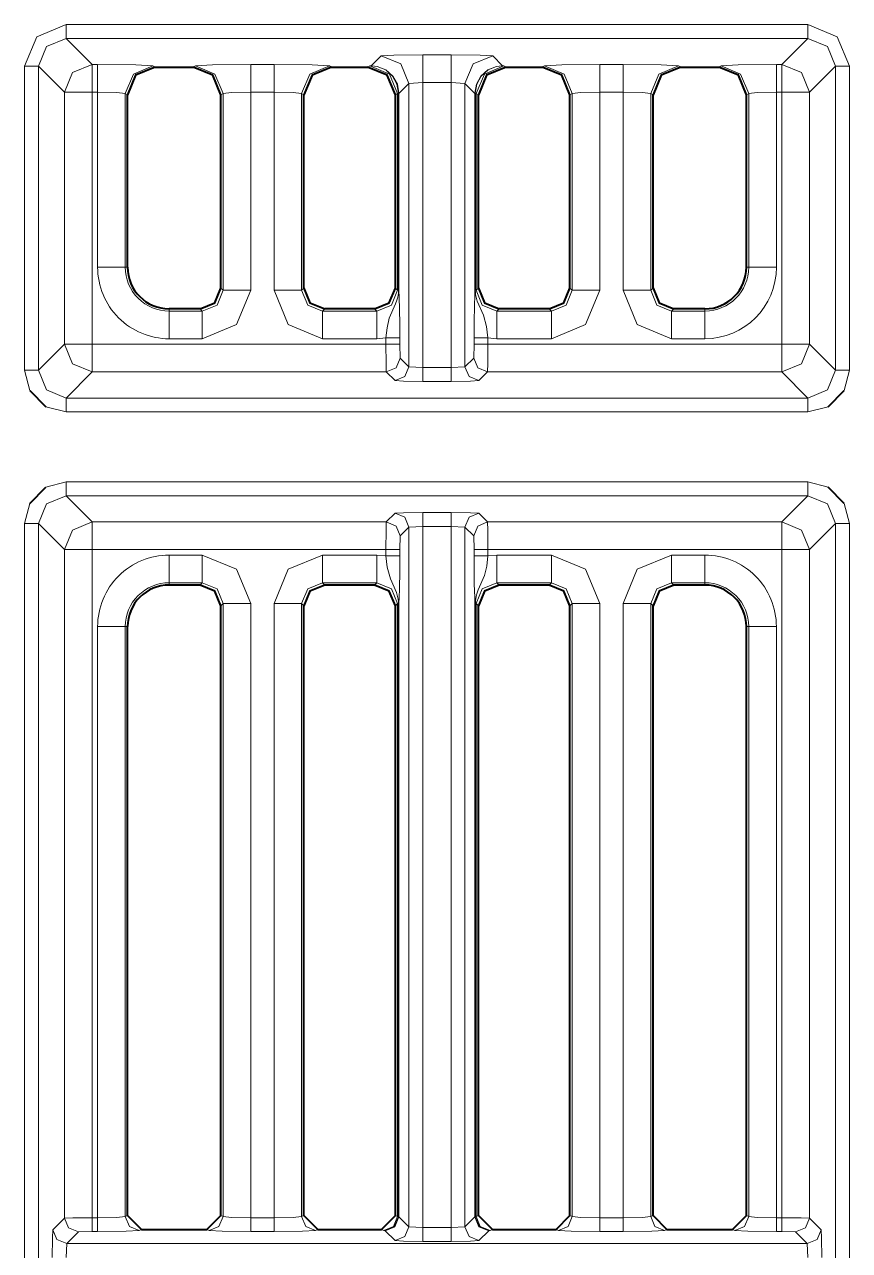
# Model space of a CAD drawing. Header units: millimetres. Extents: x 0 to 2941, y -405 to 1422.
# Drawn here: x 911.58 to 941.35, y 228.7 to 272.93 of the extents above; entities that cross this region are included whole.
import ezdxf

# ---------------------------------------------------------------- set-up
doc = ezdxf.new("R2010")
doc.units = ezdxf.units.MM
doc.layers.add('FINE', color=9, linetype='Continuous')
doc.layers.add('OUTLINE', color=7, linetype='Continuous')

msp = doc.modelspace()

# ---------------------------------------------------------------- linework, layer by layer
at = {"layer": 'FINE', "lineweight": 9}
for p, q in [((913.079, 272.928), (939.854, 272.928)), ((939.854, 272.428), (913.079, 272.428)), ((913.079, 272.428), (914.023, 271.484)), ((938.91, 271.484), (939.854, 272.428)), ((924.095, 271.443), (924.451, 271.799)), ((925.951, 271.837), (926.977, 271.837)), ((928.476, 271.799), (928.832, 271.443)), ((911.58, 260.453), (911.58, 271.428)), ((912.08, 271.428), (912.08, 260.453)), ((913.023, 270.484), (912.08, 271.428)), ((914.023, 271.484), (914.219, 271.484)), ((916.216, 271.434), (916.299, 271.393)), ((917.663, 271.393), (917.746, 271.434)), ((919.743, 271.484), (920.584, 271.484)), ((922.581, 271.434), (922.664, 271.393)), ((923.964, 271.393), (924.046, 271.434)), ((924.046, 271.434), (924.095, 271.443)), ((928.832, 271.443), (928.881, 271.434)), ((928.881, 271.434), (928.964, 271.393)), ((930.264, 271.393), (930.346, 271.434)), ((932.344, 271.484), (933.184, 271.484)), ((935.181, 271.434), (935.264, 271.393)), ((936.635, 271.393), (936.717, 271.434)), ((938.715, 271.484), (938.91, 271.484)), ((940.854, 271.428), (939.91, 270.484)), ((940.854, 260.453), (940.854, 271.428)), ((941.354, 271.428), (941.354, 260.453)), ((925.451, 270.799), (925.094, 270.442)), ((925.951, 270.838), (925.451, 270.799)), ((925.451, 260.582), (925.451, 270.799)), ((926.977, 270.838), (925.951, 270.838)), ((925.951, 270.838), (925.951, 260.556)), ((926.977, 260.556), (926.977, 270.838)), ((927.476, 270.799), (926.977, 270.838)), ((927.833, 270.442), (927.476, 270.799)), ((927.476, 270.799), (927.476, 260.582)), ((913.023, 261.397), (913.023, 270.484)), ((915.299, 270.394), (915.217, 270.435)), ((915.217, 270.435), (915.217, 264.172)), ((918.745, 270.435), (918.664, 270.394)), ((918.745, 263.34), (918.745, 270.435)), ((920.584, 263.34), (920.584, 270.484)), ((921.582, 270.435), (921.582, 263.34)), ((921.664, 270.394), (921.582, 270.435)), ((925.045, 270.435), (924.964, 270.394)), ((925.077, 270.446), (925.045, 270.435)), ((925.045, 263.34), (925.045, 270.435)), ((925.077, 270.442), (925.077, 270.446)), ((925.077, 263.34), (925.077, 270.442)), ((925.094, 270.442), (925.094, 270.448)), ((925.094, 270.442), (925.094, 263.34)), ((927.833, 270.442), (927.833, 270.448)), ((927.833, 263.34), (927.833, 270.442)), ((927.882, 270.435), (927.85, 270.446)), ((927.85, 270.446), (927.85, 270.442)), ((927.85, 270.442), (927.85, 263.34)), ((927.964, 270.394), (927.882, 270.435)), ((927.882, 270.435), (927.882, 263.34)), ((932.344, 270.484), (932.344, 263.34)), ((933.184, 270.484), (932.344, 270.484)), ((933.184, 263.34), (933.184, 270.484)), ((934.264, 270.394), (934.182, 270.435)), ((934.182, 270.435), (934.182, 263.34)), ((938.715, 270.484), (938.715, 264.172)), ((938.91, 270.484), (938.715, 270.484)), ((938.91, 261.397), (938.91, 270.484)), ((939.91, 270.484), (939.91, 261.397)), ((915.217, 264.172), (915.299, 264.172)), ((937.635, 264.172), (937.716, 264.172)), ((918.664, 263.421), (918.745, 263.34)), ((921.582, 263.34), (921.664, 263.421)), ((924.964, 263.421), (925.045, 263.34)), ((927.882, 263.34), (927.964, 263.421)), ((931.264, 263.421), (931.345, 263.34)), ((934.182, 263.34), (934.264, 263.421)), ((916.799, 262.673), (916.799, 262.591)), ((916.799, 262.591), (917.996, 262.591)), ((917.996, 262.591), (917.915, 262.673)), ((922.413, 262.673), (922.331, 262.591)), ((922.331, 262.591), (924.296, 262.591)), ((924.296, 262.591), (924.215, 262.673)), ((928.713, 262.673), (928.631, 262.591)), ((928.631, 262.591), (930.596, 262.591)), ((930.596, 262.591), (930.515, 262.673)), ((912.08, 260.453), (913.023, 261.397)), ((917.996, 261.592), (916.799, 261.592)), ((924.296, 261.592), (922.331, 261.592)), ((924.623, 261.623), (924.296, 261.592)), ((925.123, 261.623), (925.123, 261.397)), ((925.123, 261.397), (925.136, 260.897)), ((927.792, 260.897), (927.804, 261.397)), ((927.804, 261.397), (927.804, 261.623)), ((928.631, 261.592), (928.304, 261.623)), ((930.596, 261.592), (928.631, 261.592)), ((936.135, 261.592), (934.931, 261.592)), ((939.91, 261.397), (940.854, 260.453)), ((925.136, 260.897), (925.451, 260.582)), ((925.451, 260.582), (925.951, 260.556)), ((925.951, 260.556), (926.977, 260.556)), ((926.977, 260.556), (927.476, 260.582)), ((927.476, 260.582), (927.792, 260.897)), ((911.768, 259.726), (911.58, 260.453)), ((914.023, 260.397), (913.079, 259.453)), ((924.636, 260.397), (914.023, 260.397)), ((924.951, 260.082), (924.636, 260.397)), ((938.91, 260.397), (928.291, 260.397)), ((939.854, 259.453), (938.91, 260.397)), ((941.354, 260.453), (941.165, 259.726)), ((913.079, 259.453), (939.854, 259.453)), ((940.581, 259.141), (939.854, 258.954)), ((939.854, 256.427), (940.581, 256.239)), ((924.636, 254.984), (924.951, 255.299)), ((927.976, 255.299), (928.291, 254.984)), ((914.023, 254.984), (924.636, 254.984)), ((925.451, 254.799), (925.136, 254.484)), ((925.951, 254.825), (925.451, 254.799)), ((925.951, 254.825), (925.951, 229.532)), ((926.977, 254.825), (925.951, 254.825)), ((926.977, 229.532), (926.977, 254.825)), ((927.476, 254.799), (926.977, 254.825)), ((927.476, 254.799), (927.476, 229.558)), ((927.792, 254.484), (927.476, 254.799)), ((925.136, 254.484), (925.123, 253.984)), ((927.804, 253.984), (927.792, 254.484)), ((925.123, 253.984), (925.123, 253.758)), ((927.804, 253.758), (927.804, 253.984)), ((938.91, 253.984), (928.304, 253.984)), ((928.304, 253.984), (928.304, 253.758)), ((938.91, 229.886), (938.91, 253.984)), ((939.91, 253.984), (939.91, 229.873)), ((916.799, 253.789), (917.996, 253.789)), ((922.331, 253.789), (924.296, 253.789)), ((924.296, 253.789), (924.623, 253.758)), ((928.304, 253.758), (928.631, 253.789)), ((928.631, 253.789), (930.596, 253.789)), ((934.931, 253.789), (936.135, 253.789)), ((917.996, 252.79), (916.799, 252.79)), ((916.799, 252.79), (916.799, 252.708)), ((917.915, 252.708), (917.996, 252.79)), ((928.631, 252.79), (928.713, 252.708)), ((936.135, 252.79), (934.931, 252.79)), ((934.931, 252.79), (935.013, 252.708)), ((936.135, 252.708), (936.135, 252.79)), ((918.745, 252.041), (918.664, 251.96)), ((919.743, 252.041), (919.743, 229.886)), ((921.664, 251.96), (921.582, 252.041)), ((925.045, 252.041), (924.964, 251.96)), ((925.045, 229.923), (925.045, 252.041)), ((927.882, 252.041), (927.882, 229.923)), ((927.964, 251.96), (927.882, 252.041)), ((931.345, 252.041), (931.264, 251.96)), ((931.345, 229.923), (931.345, 252.041)), ((932.344, 252.041), (932.344, 229.886)), ((933.184, 229.886), (933.184, 252.041)), ((934.264, 251.96), (934.182, 252.041)), ((937.716, 251.208), (937.635, 251.208)), ((937.716, 229.923), (937.716, 251.208)), ((938.715, 251.208), (938.715, 229.886)), ((924.964, 229.964), (925.045, 229.923)), ((925.451, 229.558), (925.951, 229.532)), ((925.951, 229.532), (926.977, 229.532)), ((926.977, 229.532), (927.476, 229.558)), ((927.882, 229.923), (927.964, 229.964)), ((931.264, 229.964), (931.345, 229.923)), ((932.344, 229.886), (933.184, 229.886)), ((937.635, 229.964), (937.716, 229.923)), ((938.715, 229.886), (938.91, 229.886)), ((939.91, 229.873), (940.33, 229.453)), ((913.523, 229.373), (913.103, 228.953)), ((915.799, 229.464), (915.717, 229.423)), ((918.246, 229.423), (918.164, 229.464)), ((920.584, 229.386), (919.743, 229.386)), ((922.163, 229.464), (922.082, 229.423)), ((924.546, 229.423), (924.464, 229.464)), ((924.594, 229.415), (924.546, 229.423)), ((924.951, 229.058), (924.594, 229.415)), ((928.382, 229.423), (928.333, 229.415)), ((928.464, 229.464), (928.382, 229.423)), ((930.846, 229.423), (930.764, 229.464)), ((933.184, 229.386), (932.344, 229.386)), ((934.763, 229.464), (934.681, 229.423)), ((937.217, 229.423), (937.135, 229.464)), ((938.91, 229.386), (938.715, 229.386)), ((939.41, 229.373), (938.91, 229.386)), ((939.83, 228.953), (939.41, 229.373)), ((913.103, 228.953), (913.078, 228.453)), ((913.103, 228.953), (939.83, 228.953)), ((926.977, 229.033), (925.951, 229.033)), ((939.856, 228.453), (939.83, 228.953))]:
    msp.add_line(p, q, dxfattribs=at)
for points in [[(911.58, 271.428), (912.019, 272.488), (913.079, 272.928)], [(913.079, 272.928), (913.079, 272.579), (913.079, 272.428)], [(939.854, 272.428), (939.854, 272.579), (939.854, 272.928)], [(939.854, 272.928), (940.914, 272.488), (941.354, 271.428)], [(912.08, 271.428), (912.372, 272.135), (913.079, 272.428)], [(939.854, 272.428), (940.561, 272.135), (940.854, 271.428)], [(924.451, 271.799), (924.904, 271.826), (925.951, 271.837)], [(925.451, 270.799), (925.158, 271.506), (924.451, 271.799)], [(925.951, 270.838), (925.951, 271.536), (925.951, 271.837)], [(926.977, 270.838), (926.977, 271.536), (926.977, 271.837)], [(926.977, 271.837), (928.023, 271.826), (928.476, 271.799)], [(927.476, 270.799), (927.769, 271.506), (928.476, 271.799)], [(912.08, 271.428), (911.929, 271.428), (911.58, 271.428)], [(913.023, 270.484), (913.316, 271.191), (914.023, 271.484)], [(914.023, 270.484), (914.023, 271.182), (914.023, 271.484)], [(914.219, 270.484), (914.219, 271.182), (914.219, 271.484)], [(914.219, 271.484), (915.595, 271.47), (916.216, 271.434)], [(915.217, 270.435), (915.51, 271.141), (916.216, 271.434)], [(917.746, 271.434), (918.367, 271.47), (919.743, 271.484)], [(918.745, 270.435), (918.452, 271.141), (917.746, 271.434)], [(919.743, 270.484), (919.743, 271.182), (919.743, 271.484)], [(920.584, 270.484), (920.584, 271.182), (920.584, 271.484)], [(920.584, 271.484), (921.96, 271.47), (922.581, 271.434)], [(921.582, 270.435), (921.875, 271.141), (922.581, 271.434)], [(925.045, 270.435), (924.752, 271.141), (924.046, 271.434)], [(925.077, 270.446), (925.089, 270.447), (925.094, 270.448), (925.036, 270.777), (924.873, 271.069), (924.624, 271.291), (924.313, 271.419), (924.119, 271.443), (924.095, 271.443)], [(925.077, 270.446), (925.02, 270.775), (924.861, 271.066), (924.616, 271.289), (924.311, 271.418), (924.119, 271.443), (924.095, 271.443)], [(927.833, 270.448), (927.891, 270.777), (928.054, 271.069), (928.304, 271.291), (928.614, 271.419), (928.808, 271.443), (928.832, 271.443)], [(927.85, 270.446), (927.907, 270.775), (928.066, 271.066), (928.311, 271.289), (928.617, 271.418), (928.808, 271.443), (928.832, 271.443)], [(927.882, 270.435), (928.175, 271.141), (928.881, 271.434)], [(930.346, 271.434), (930.967, 271.47), (932.344, 271.484)], [(931.345, 270.435), (931.052, 271.141), (930.346, 271.434)], [(932.344, 270.484), (932.344, 271.182), (932.344, 271.484)], [(933.184, 270.484), (933.184, 271.182), (933.184, 271.484)], [(933.184, 271.484), (934.56, 271.47), (935.181, 271.434)], [(934.182, 270.435), (934.475, 271.141), (935.181, 271.434)], [(936.717, 271.434), (937.338, 271.47), (938.715, 271.484)], [(936.717, 271.434), (937.423, 271.141), (937.716, 270.435)], [(938.715, 271.484), (938.715, 271.182), (938.715, 270.484)], [(938.91, 271.484), (938.91, 271.182), (938.91, 270.484)], [(938.91, 271.484), (939.617, 271.191), (939.91, 270.484)], [(941.354, 271.428), (941.005, 271.428), (940.854, 271.428)], [(914.023, 270.484), (913.325, 270.484), (913.023, 270.484)], [(914.219, 264.172), (914.219, 270.484), (914.023, 270.484), (914.023, 261.397), (924.623, 261.397), (924.623, 261.623)], [(915.217, 270.435), (914.907, 270.47), (914.219, 270.484)], [(919.743, 270.484), (919.055, 270.47), (918.745, 270.435)], [(920.584, 270.484), (919.743, 270.484), (919.743, 263.34)], [(921.582, 270.435), (921.272, 270.47), (920.584, 270.484)], [(925.094, 270.442), (925.089, 270.442), (925.077, 270.442)], [(927.85, 270.446), (927.838, 270.447), (927.833, 270.448)], [(927.85, 270.442), (927.838, 270.442), (927.833, 270.442)], [(931.345, 263.34), (931.345, 270.435), (931.264, 270.394)], [(932.344, 270.484), (931.655, 270.47), (931.345, 270.435)], [(934.182, 270.435), (933.872, 270.47), (933.184, 270.484)], [(937.716, 264.172), (937.716, 270.435), (937.635, 270.394)], [(938.715, 270.484), (938.026, 270.47), (937.716, 270.435)], [(939.91, 270.484), (939.608, 270.484), (938.91, 270.484)], [(914.219, 264.172), (914.907, 264.172), (915.217, 264.172)], [(937.716, 264.172), (938.026, 264.172), (938.715, 264.172)], [(917.996, 262.591), (918.527, 262.809), (918.745, 263.34)], [(919.743, 263.34), (919.232, 262.104), (917.996, 261.592)], [(918.745, 263.34), (919.055, 263.34), (919.743, 263.34)], [(921.582, 263.34), (921.272, 263.34), (920.584, 263.34)], [(922.331, 261.592), (921.095, 262.104), (920.584, 263.34)], [(921.582, 263.34), (921.8, 262.809), (922.331, 262.591)], [(924.296, 262.591), (924.827, 262.809), (925.045, 263.34)], [(924.623, 261.623), (924.666, 261.987), (924.744, 262.33), (924.969, 262.848), (925.02, 262.985), (925.049, 263.091), (925.072, 263.237), (925.076, 263.307), (925.077, 263.34)], [(925.077, 263.34), (925.056, 263.34), (925.045, 263.34)], [(925.077, 263.34), (925.089, 263.34), (925.094, 263.34)], [(925.094, 263.34), (925.094, 263.328), (925.094, 263.3), (925.095, 263.241), (925.097, 263.192), (925.099, 263.117), (925.114, 262.624), (925.12, 262.153), (925.123, 261.623)], [(927.804, 261.623), (927.807, 262.215), (927.817, 262.763), (927.83, 263.171), (927.833, 263.279), (927.833, 263.313), (927.833, 263.34)], [(927.833, 263.34), (927.838, 263.34), (927.85, 263.34)], [(927.882, 263.34), (927.871, 263.34), (927.85, 263.34)], [(927.85, 263.34), (927.852, 263.27), (927.861, 263.183), (927.921, 262.943), (928.143, 262.443), (928.254, 262.03), (928.304, 261.623)], [(927.882, 263.34), (928.1, 262.809), (928.631, 262.591)], [(930.596, 262.591), (931.127, 262.809), (931.345, 263.34)], [(932.344, 263.34), (931.832, 262.104), (930.596, 261.592)], [(932.344, 263.34), (931.655, 263.34), (931.345, 263.34)], [(933.184, 263.34), (933.872, 263.34), (934.182, 263.34)], [(934.931, 261.592), (933.695, 262.104), (933.184, 263.34)], [(934.182, 263.34), (934.4, 262.809), (934.931, 262.591)], [(916.799, 261.592), (916.799, 262.281), (916.799, 262.591)], [(917.996, 262.591), (917.996, 262.281), (917.996, 261.592)], [(922.331, 262.591), (922.331, 262.281), (922.331, 261.592)], [(924.296, 262.591), (924.296, 262.281), (924.296, 261.592)], [(928.631, 262.591), (928.631, 262.281), (928.631, 261.592)], [(930.596, 262.591), (930.596, 262.281), (930.596, 261.592)], [(935.013, 262.673), (934.931, 262.591), (936.135, 262.591), (936.135, 262.673)], [(934.931, 261.592), (934.931, 262.281), (934.931, 262.591)], [(936.135, 261.592), (936.135, 262.281), (936.135, 262.591)], [(914.023, 261.397), (913.325, 261.397), (913.023, 261.397)], [(914.023, 260.397), (913.316, 260.69), (913.023, 261.397)], [(914.023, 260.397), (914.023, 260.699), (914.023, 261.397)], [(924.623, 261.623), (924.972, 261.623), (925.123, 261.623)], [(924.623, 261.397), (924.972, 261.397), (925.123, 261.397)], [(924.636, 260.397), (924.627, 260.699), (924.623, 261.397)], [(927.804, 261.623), (927.955, 261.623), (928.304, 261.623)], [(927.804, 261.397), (927.955, 261.397), (928.304, 261.397)], [(928.304, 261.397), (928.3, 260.699), (928.291, 260.397)], [(928.304, 261.623), (928.304, 261.397), (938.91, 261.397)], [(939.91, 261.397), (939.608, 261.397), (938.91, 261.397)], [(938.91, 260.397), (938.91, 260.699), (938.91, 261.397)], [(939.91, 261.397), (939.617, 260.69), (938.91, 260.397)], [(924.636, 260.397), (924.989, 260.544), (925.136, 260.897)], [(924.951, 260.082), (925.304, 260.228), (925.451, 260.582)], [(925.951, 260.056), (925.951, 260.207), (925.951, 260.556)], [(926.977, 260.056), (926.977, 260.207), (926.977, 260.556)], [(927.476, 260.582), (927.623, 260.228), (927.976, 260.082)], [(927.792, 260.897), (927.938, 260.544), (928.291, 260.397)], [(912.08, 260.453), (911.929, 260.453), (911.58, 260.453)], [(912.08, 260.453), (912.372, 259.746), (913.079, 259.453)], [(925.951, 260.056), (925.253, 260.064), (924.951, 260.082)], [(928.291, 260.397), (927.976, 260.082), (927.674, 260.064), (926.977, 260.056), (925.951, 260.056)], [(939.854, 259.453), (940.561, 259.746), (940.854, 260.453)], [(941.354, 260.453), (941.005, 260.453), (940.854, 260.453)], [(913.079, 258.954), (913.079, 259.303), (913.079, 259.453)], [(939.854, 258.954), (939.854, 259.303), (939.854, 259.453)], [(939.854, 258.954), (913.079, 258.954), (912.352, 259.141)], [(912.352, 256.239), (913.079, 256.427), (939.854, 256.427)], [(913.079, 256.427), (913.079, 256.078), (913.079, 255.927)], [(939.854, 256.427), (939.854, 256.078), (939.854, 255.927)], [(911.58, 200.348), (911.58, 254.928), (911.768, 255.655)], [(913.079, 255.927), (912.372, 255.635), (912.08, 254.928)], [(939.854, 255.927), (913.079, 255.927), (914.023, 254.984)], [(928.291, 254.984), (938.91, 254.984), (939.854, 255.927)], [(940.854, 254.928), (940.561, 255.635), (939.854, 255.927)], [(941.165, 255.655), (941.354, 254.928), (941.354, 200.348)], [(924.951, 255.299), (925.253, 255.317), (925.951, 255.324)], [(924.951, 255.299), (925.304, 255.152), (925.451, 254.799)], [(925.951, 255.324), (925.951, 255.174), (925.951, 254.825)], [(925.951, 255.324), (926.977, 255.324), (927.674, 255.317), (927.976, 255.299)], [(926.977, 255.324), (926.977, 255.174), (926.977, 254.825)], [(927.976, 255.299), (927.623, 255.152), (927.476, 254.799)], [(911.58, 254.928), (911.929, 254.928), (912.08, 254.928)], [(913.023, 253.984), (912.08, 254.928), (912.08, 200.203)], [(913.023, 253.984), (913.316, 254.691), (914.023, 254.984)], [(914.023, 253.984), (914.023, 254.682), (914.023, 254.984)], [(924.623, 253.984), (924.627, 254.682), (924.636, 254.984)], [(924.636, 254.984), (924.989, 254.837), (925.136, 254.484)], [(925.094, 252.041), (925.094, 229.915), (925.451, 229.558), (925.451, 254.799)], [(928.291, 254.984), (927.938, 254.837), (927.792, 254.484)], [(928.291, 254.984), (928.3, 254.682), (928.304, 253.984)], [(938.91, 253.984), (938.91, 254.682), (938.91, 254.984)], [(938.91, 254.984), (939.617, 254.691), (939.91, 253.984)], [(940.854, 200.203), (940.854, 254.928), (939.91, 253.984)], [(940.854, 254.928), (941.005, 254.928), (941.354, 254.928)], [(912.603, 229.453), (913.023, 229.873), (913.023, 253.984)], [(914.023, 253.984), (913.325, 253.984), (913.023, 253.984)], [(924.623, 253.758), (924.623, 253.984), (914.023, 253.984), (914.023, 229.886)], [(924.623, 253.984), (924.972, 253.984), (925.123, 253.984)], [(928.304, 253.984), (927.955, 253.984), (927.804, 253.984)], [(939.91, 253.984), (939.608, 253.984), (938.91, 253.984)], [(916.799, 253.789), (916.799, 253.1), (916.799, 252.79)], [(917.996, 252.79), (917.996, 253.1), (917.996, 253.789)], [(917.996, 253.789), (919.232, 253.277), (919.743, 252.041)], [(920.584, 252.041), (921.095, 253.277), (922.331, 253.789)], [(922.331, 253.789), (922.331, 253.1), (922.331, 252.79)], [(924.296, 253.789), (924.296, 253.1), (924.296, 252.79)], [(924.623, 253.758), (924.972, 253.758), (925.123, 253.758)], [(925.077, 252.041), (925.075, 252.111), (925.066, 252.198), (925.006, 252.437), (924.784, 252.937), (924.673, 253.351), (924.623, 253.758)], [(925.123, 253.758), (925.12, 253.166), (925.11, 252.618), (925.097, 252.21), (925.094, 252.102), (925.094, 252.068), (925.094, 252.041)], [(928.304, 253.758), (927.955, 253.758), (927.804, 253.758)], [(927.833, 252.041), (927.833, 252.054), (927.833, 252.081), (927.832, 252.14), (927.83, 252.189), (927.828, 252.263), (927.813, 252.757), (927.807, 253.227), (927.804, 253.758)], [(928.304, 253.758), (928.261, 253.394), (928.183, 253.051), (927.958, 252.533), (927.907, 252.396), (927.878, 252.289), (927.855, 252.143), (927.851, 252.074), (927.85, 252.041)], [(928.631, 253.789), (928.631, 253.1), (928.631, 252.79)], [(930.596, 253.789), (930.596, 253.1), (930.596, 252.79)], [(930.596, 253.789), (931.832, 253.277), (932.344, 252.041)], [(933.184, 252.041), (933.695, 253.277), (934.931, 253.789)], [(934.931, 252.79), (934.931, 253.1), (934.931, 253.789)], [(936.135, 252.79), (936.135, 253.1), (936.135, 253.789)], [(918.745, 252.041), (918.527, 252.572), (917.996, 252.79)], [(922.331, 252.79), (921.8, 252.572), (921.582, 252.041)], [(924.215, 252.708), (924.296, 252.79), (922.331, 252.79), (922.413, 252.708)], [(925.045, 252.041), (924.827, 252.572), (924.296, 252.79)], [(928.631, 252.79), (928.1, 252.572), (927.882, 252.041)], [(930.515, 252.708), (930.596, 252.79), (928.631, 252.79)], [(931.345, 252.041), (931.127, 252.572), (930.596, 252.79)], [(934.931, 252.79), (934.4, 252.572), (934.182, 252.041)], [(918.664, 229.964), (918.745, 229.923), (918.745, 252.041)], [(918.745, 252.041), (919.055, 252.041), (919.743, 252.041)], [(919.743, 229.886), (920.584, 229.886), (920.584, 252.041)], [(921.582, 252.041), (921.272, 252.041), (920.584, 252.041)], [(921.582, 252.041), (921.582, 229.923), (921.664, 229.964)], [(925.045, 229.923), (925.077, 229.915), (925.077, 252.041)], [(925.077, 252.041), (925.056, 252.041), (925.045, 252.041)], [(925.077, 252.041), (925.089, 252.041), (925.094, 252.041)], [(927.476, 229.558), (927.833, 229.915), (927.833, 252.041)], [(927.85, 252.041), (927.838, 252.041), (927.833, 252.041)], [(927.85, 252.041), (927.85, 229.915), (927.882, 229.923)], [(927.882, 252.041), (927.871, 252.041), (927.85, 252.041)], [(932.344, 252.041), (931.655, 252.041), (931.345, 252.041)], [(933.184, 252.041), (933.872, 252.041), (934.182, 252.041)], [(934.182, 252.041), (934.182, 229.923), (934.264, 229.964)], [(914.023, 229.886), (914.219, 229.886), (914.219, 251.208)], [(914.219, 251.208), (914.907, 251.208), (915.217, 251.208)], [(915.299, 251.208), (915.217, 251.208), (915.217, 229.923), (915.299, 229.964)], [(937.716, 251.208), (938.026, 251.208), (938.715, 251.208)], [(913.023, 229.873), (913.325, 229.882), (914.023, 229.886)], [(913.523, 229.373), (913.17, 229.52), (913.023, 229.873)], [(914.023, 229.386), (914.023, 229.537), (914.023, 229.886)], [(914.219, 229.886), (914.907, 229.897), (915.217, 229.923)], [(914.219, 229.386), (914.219, 229.537), (914.219, 229.886)], [(915.717, 229.423), (915.364, 229.57), (915.217, 229.923)], [(918.745, 229.923), (918.598, 229.57), (918.246, 229.423)], [(918.745, 229.923), (919.055, 229.897), (919.743, 229.886)], [(919.743, 229.886), (919.743, 229.537), (919.743, 229.386)], [(920.584, 229.886), (921.272, 229.897), (921.582, 229.923)], [(920.584, 229.386), (920.584, 229.537), (920.584, 229.886)], [(922.082, 229.423), (921.729, 229.57), (921.582, 229.923)], [(925.045, 229.923), (924.898, 229.57), (924.546, 229.423)], [(925.094, 229.915), (924.947, 229.562), (924.594, 229.415)], [(925.077, 229.915), (924.934, 229.563), (924.594, 229.415)], [(925.451, 229.558), (925.304, 229.204), (924.951, 229.058)], [(925.077, 229.915), (925.089, 229.915), (925.094, 229.915)], [(925.951, 229.532), (925.951, 229.183), (925.951, 229.033)], [(926.977, 229.532), (926.977, 229.183), (926.977, 229.033)], [(927.476, 229.558), (927.623, 229.204), (927.976, 229.058)], [(927.833, 229.915), (927.98, 229.562), (928.333, 229.415)], [(927.833, 229.915), (927.838, 229.915), (927.85, 229.915)], [(927.85, 229.915), (927.993, 229.563), (928.333, 229.415)], [(927.882, 229.923), (928.029, 229.57), (928.382, 229.423)], [(931.345, 229.923), (931.198, 229.57), (930.846, 229.423)], [(931.345, 229.923), (931.655, 229.897), (932.344, 229.886)], [(932.344, 229.886), (932.344, 229.537), (932.344, 229.386)], [(933.184, 229.886), (933.872, 229.897), (934.182, 229.923)], [(933.184, 229.886), (933.184, 229.537), (933.184, 229.386)], [(934.681, 229.423), (934.329, 229.57), (934.182, 229.923)], [(937.217, 229.423), (937.569, 229.57), (937.716, 229.923)], [(937.716, 229.923), (938.026, 229.897), (938.715, 229.886)], [(938.715, 229.386), (938.715, 229.537), (938.715, 229.886)], [(938.91, 229.386), (938.91, 229.537), (938.91, 229.886)], [(938.91, 229.886), (939.608, 229.882), (939.91, 229.873)], [(939.41, 229.373), (939.763, 229.52), (939.91, 229.873)], [(912.578, 228.453), (912.585, 229.151), (912.603, 229.453)], [(913.103, 228.953), (912.75, 229.1), (912.603, 229.453)], [(914.219, 229.386), (914.023, 229.386), (913.523, 229.373)], [(915.717, 229.423), (915.251, 229.397), (914.219, 229.386)], [(919.743, 229.386), (918.711, 229.397), (918.246, 229.423)], [(922.082, 229.423), (921.616, 229.397), (920.584, 229.386)], [(928.333, 229.415), (927.976, 229.058), (927.674, 229.04), (926.977, 229.033)], [(932.344, 229.386), (931.311, 229.397), (930.846, 229.423)], [(934.681, 229.423), (934.216, 229.397), (933.184, 229.386)], [(938.715, 229.386), (937.682, 229.397), (937.217, 229.423)], [(939.83, 228.953), (940.183, 229.1), (940.33, 229.453)], [(940.33, 229.453), (940.348, 229.151), (940.355, 228.453)], [(925.951, 229.033), (925.253, 229.04), (924.951, 229.058)]]:
    msp.add_lwpolyline(points, dxfattribs=at)
for points in [[(914.219, 264.172, 0.414223), (916.799, 261.592)], [(915.217, 264.172, 0.414214), (916.799, 262.591)], [(936.135, 262.591, 0.414198), (937.716, 264.172)], [(936.135, 261.592, 0.414194), (938.715, 264.172)], [(916.799, 253.788, 0.414223), (914.219, 251.208)], [(938.715, 251.208, 0.414214), (936.135, 253.788)], [(916.799, 252.79, 0.414214), (915.217, 251.208)], [(937.716, 251.208, 0.41423), (936.135, 252.79)]]:
    msp.add_lwpolyline(points, format="xyb", dxfattribs=at)
at = {"layer": 'OUTLINE', "lineweight": 40}
for p, q in [((916.299, 271.393), (917.663, 271.393)), ((922.664, 271.393), (923.964, 271.393)), ((928.964, 271.393), (930.264, 271.393)), ((935.264, 271.393), (936.635, 271.393)), ((915.299, 264.172), (915.299, 270.394)), ((921.664, 263.421), (921.664, 270.394)), ((927.964, 263.421), (927.964, 270.394)), ((931.264, 263.421), (931.264, 270.394)), ((934.264, 263.421), (934.264, 270.394)), ((917.915, 262.673), (916.799, 262.673)), ((924.215, 262.673), (922.413, 262.673)), ((930.515, 262.673), (928.713, 262.673)), ((936.135, 262.673), (935.013, 262.673)), ((911.768, 259.726), (912.352, 259.141)), ((940.581, 259.141), (941.165, 259.726)), ((911.768, 255.655), (912.352, 256.239)), ((941.165, 255.655), (940.581, 256.239)), ((917.915, 252.708), (916.799, 252.708)), ((924.215, 252.708), (922.413, 252.708)), ((930.515, 252.708), (928.713, 252.708)), ((936.135, 252.708), (935.013, 252.708)), ((918.664, 229.964), (918.664, 251.96)), ((921.664, 229.964), (921.664, 251.96)), ((924.964, 229.964), (924.964, 251.96)), ((927.964, 229.964), (927.964, 251.96)), ((931.264, 229.964), (931.264, 251.96)), ((934.264, 229.964), (934.264, 251.96)), ((915.299, 229.964), (915.299, 251.208)), ((937.635, 229.964), (937.635, 251.208)), ((915.299, 229.964), (915.799, 229.464)), ((918.164, 229.464), (918.664, 229.964)), ((921.664, 229.964), (922.163, 229.464)), ((924.464, 229.464), (924.964, 229.964)), ((927.964, 229.964), (928.464, 229.464)), ((930.764, 229.464), (931.264, 229.964)), ((934.264, 229.964), (934.763, 229.464)), ((937.135, 229.464), (937.635, 229.964)), ((915.799, 229.464), (918.164, 229.464)), ((922.163, 229.464), (924.464, 229.464)), ((928.464, 229.464), (930.764, 229.464)), ((934.763, 229.464), (937.135, 229.464))]:
    msp.add_line(p, q, dxfattribs=at)
for points in [[(916.299, 271.393), (915.591, 271.101), (915.299, 270.394)], [(918.664, 263.421), (918.664, 270.394), (918.371, 271.101), (917.663, 271.393)], [(922.664, 271.393), (921.956, 271.101), (921.664, 270.394)], [(924.964, 263.421), (924.964, 270.394), (924.671, 271.101), (923.964, 271.393)], [(928.964, 271.393), (928.256, 271.101), (927.964, 270.394)], [(931.264, 270.394), (930.971, 271.101), (930.264, 271.393)], [(935.264, 271.393), (934.556, 271.101), (934.264, 270.394)], [(937.635, 264.172), (937.635, 270.394), (937.342, 271.101), (936.635, 271.393)], [(917.915, 262.673), (918.444, 262.892), (918.664, 263.421)], [(921.664, 263.421), (921.883, 262.892), (922.413, 262.673)], [(924.215, 262.673), (924.744, 262.892), (924.964, 263.421)], [(927.964, 263.421), (928.183, 262.892), (928.713, 262.673)], [(930.515, 262.673), (931.044, 262.892), (931.264, 263.421)], [(934.264, 263.421), (934.483, 262.892), (935.013, 262.673)], [(918.664, 251.96), (918.444, 252.489), (917.915, 252.708)], [(922.413, 252.708), (921.883, 252.489), (921.664, 251.96)], [(924.964, 251.96), (924.744, 252.489), (924.215, 252.708)], [(928.713, 252.708), (928.183, 252.489), (927.964, 251.96)], [(931.264, 251.96), (931.044, 252.489), (930.515, 252.708)], [(935.013, 252.708), (934.483, 252.489), (934.264, 251.96)]]:
    msp.add_lwpolyline(points, dxfattribs=at)
for points in [[(915.299, 264.172, 0.414197), (916.799, 262.672)], [(936.135, 262.672, 0.414214), (937.635, 264.172)], [(916.799, 252.708, 0.41423), (915.299, 251.208)], [(937.635, 251.208, 0.414214), (936.135, 252.708)]]:
    msp.add_lwpolyline(points, format="xyb", dxfattribs=at)

doc.saveas('drawing.dxf')
